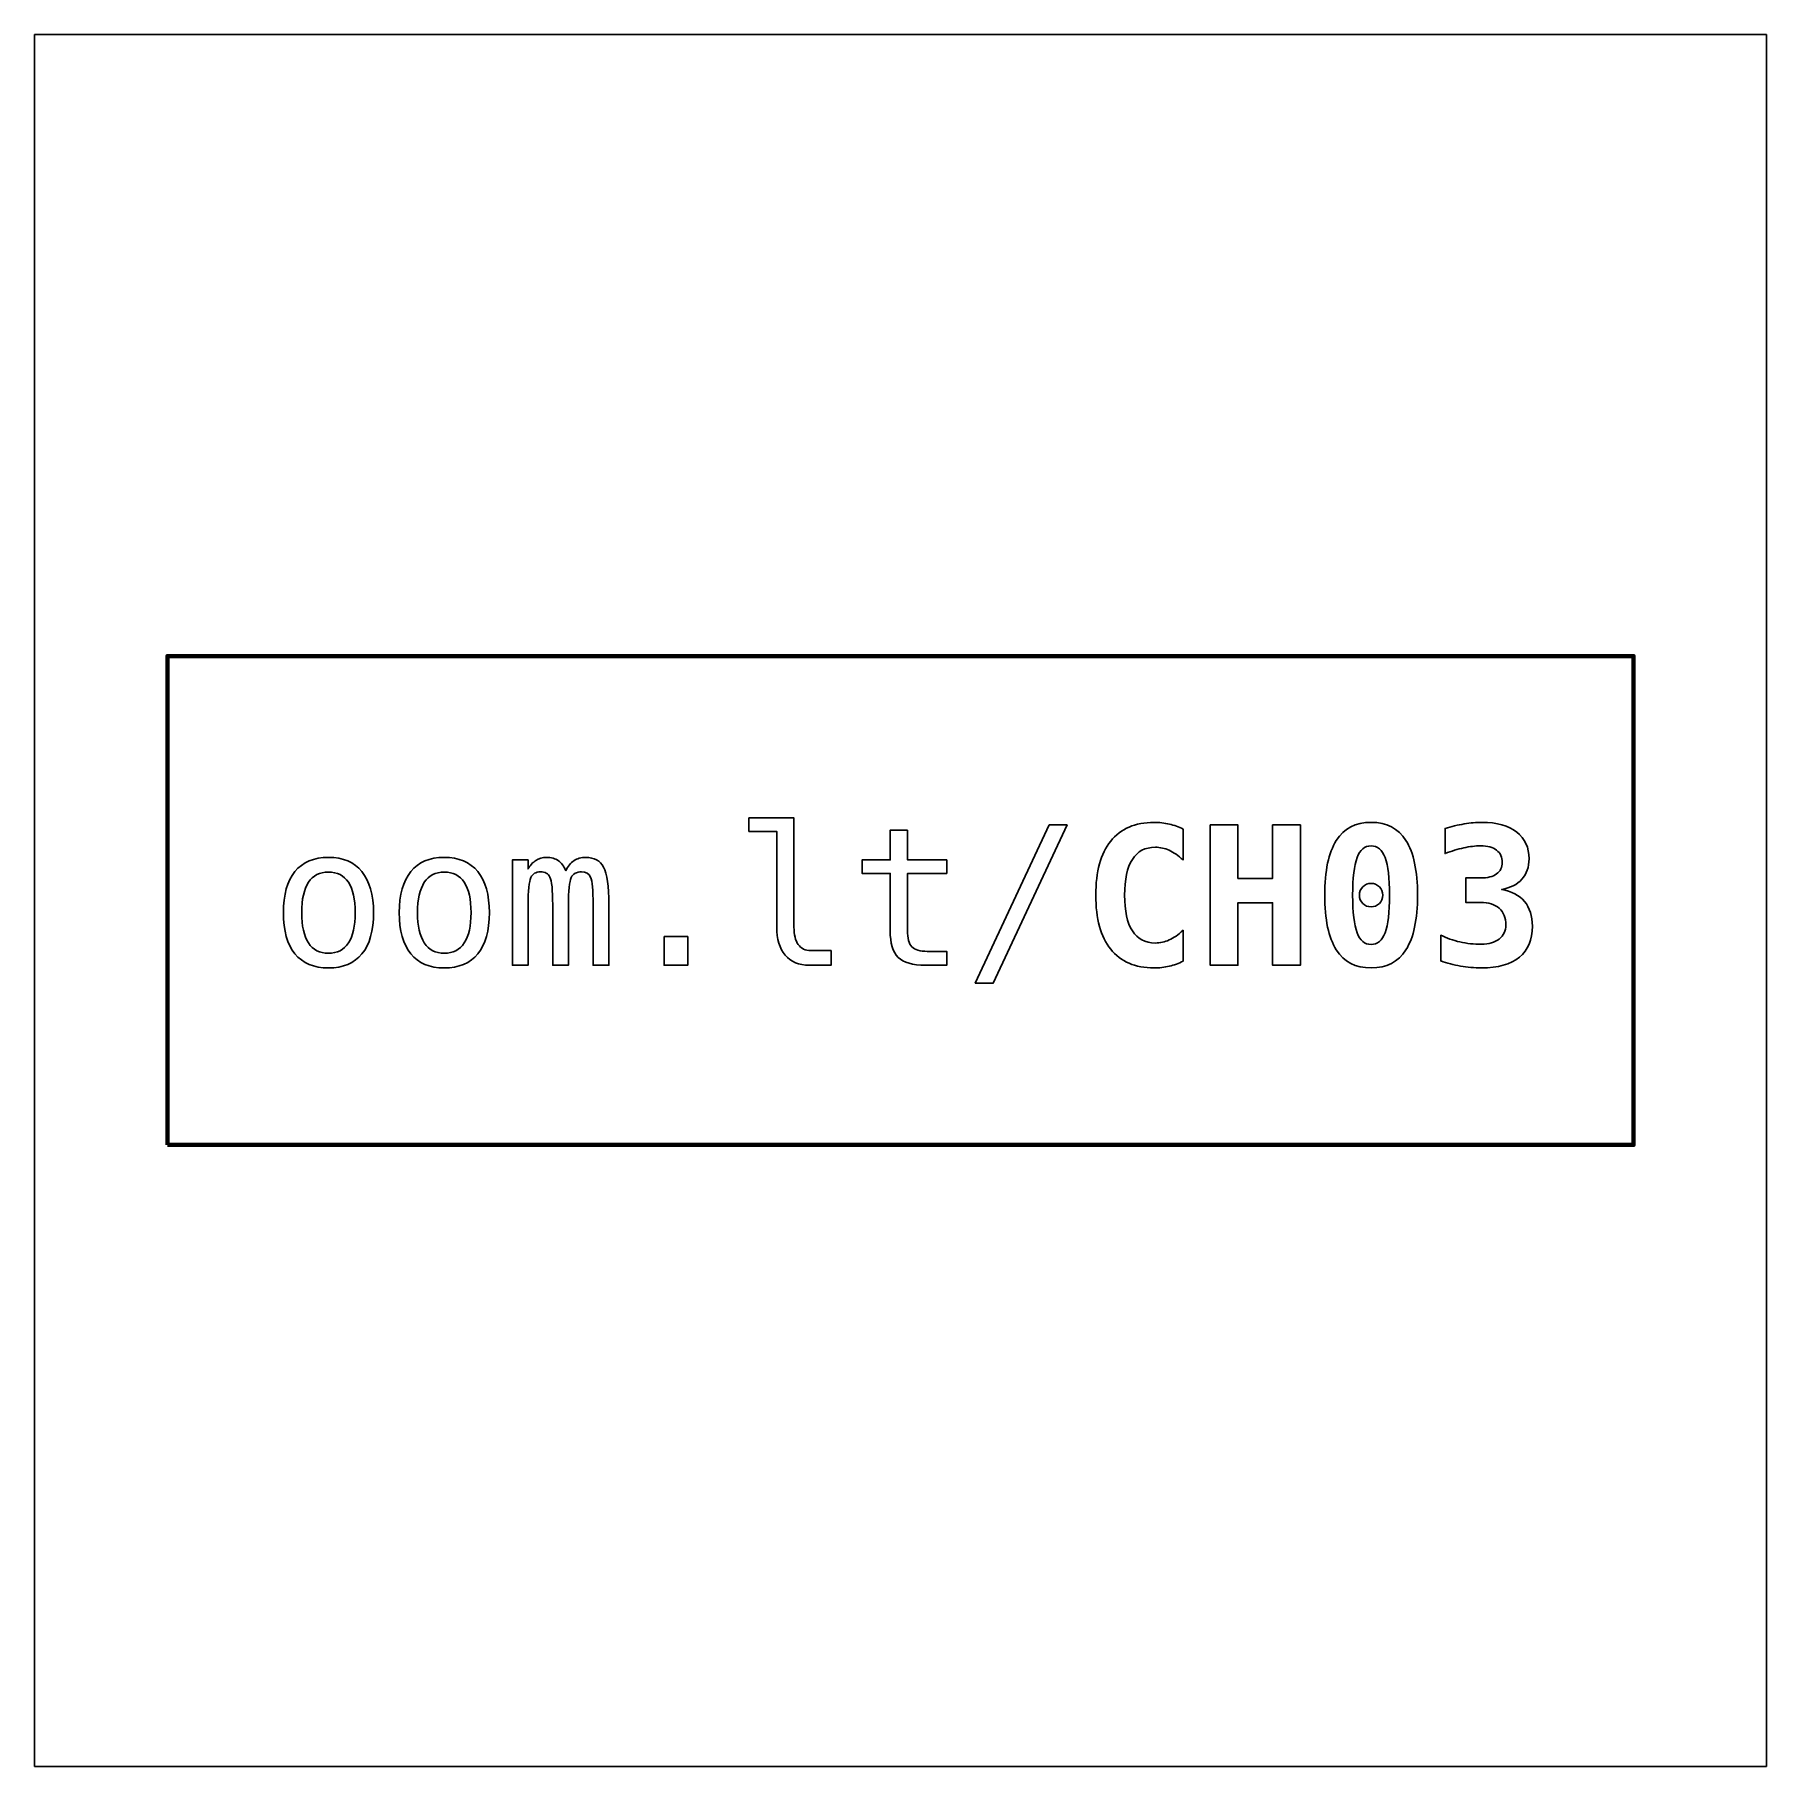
# Model space of a CAD drawing. Header units: centimetres. Extents: x -10.95 to -10.05, y -15.3 to -14.4.
import ezdxf

# ---------------------------------------------------------------- set-up
doc = ezdxf.new("R2010")
doc.units = ezdxf.units.CM
doc.header["$MEASUREMENT"] = 0
doc.layers.add('Layer 1', color=7, linetype='Continuous')

msp = doc.modelspace()

# ---------------------------------------------------------------- linework, layer by layer
at = {"layer": 'Layer 1', "color": 7}
msp.add_lwpolyline([(-10.95, -15.3), (-10.05, -15.3), (-10.05, -14.4), (-10.95, -14.4), (-10.95, -15.3)], close=True, dxfattribs=at)
at = {"layer": 'Layer 1', "color": 7, "lineweight": 100}
msp.add_lwpolyline([(-10.881, -14.977), (-10.119, -14.977), (-10.119, -14.723), (-10.881, -14.723), (-10.881, -14.977)], close=True, dxfattribs=at)
at = {"layer": 'Layer 1', "color": 250}
for points, knots in [([(-10.55536, -14.8638), (-10.55536, -14.86784), (-10.55462, -14.87087), (-10.55314, -14.87292), (-10.55314, -14.87292), (-10.55166, -14.87497), (-10.54947, -14.876), (-10.54657, -14.876), (-10.54657, -14.876), (-10.54657, -14.876), (-10.53607, -14.876), (-10.53607, -14.876), (-10.53607, -14.876), (-10.53607, -14.876), (-10.53607, -14.88362), (-10.53607, -14.88362), (-10.53607, -14.88362), (-10.53607, -14.88362), (-10.54744, -14.88362), (-10.54744, -14.88362), (-10.54744, -14.88362), (-10.55282, -14.88362), (-10.55697, -14.88189), (-10.55992, -14.87844), (-10.55992, -14.87844), (-10.56287, -14.87499), (-10.56434, -14.8701), (-10.56434, -14.8638), (-10.56434, -14.8638), (-10.56434, -14.8638), (-10.56434, -14.81413), (-10.56434, -14.81413), (-10.56434, -14.81413), (-10.56434, -14.81413), (-10.57874, -14.81413), (-10.57874, -14.81413), (-10.57874, -14.81413), (-10.57874, -14.81413), (-10.57874, -14.8071), (-10.57874, -14.8071), (-10.57874, -14.8071), (-10.57874, -14.8071), (-10.55536, -14.8071), (-10.55536, -14.8071), (-10.55536, -14.8071), (-10.55536, -14.8071), (-10.55536, -14.8638), (-10.55536, -14.8638)], [0, 0, 0, 0, 0.083333, 0.083333, 0.083333, 0.083333, 0.166667, 0.166667, 0.166667, 0.166667, 0.25, 0.25, 0.25, 0.25, 0.333333, 0.333333, 0.333333, 0.333333, 0.416667, 0.416667, 0.416667, 0.416667, 0.5, 0.5, 0.5, 0.5, 0.583333, 0.583333, 0.583333, 0.583333, 0.666667, 0.666667, 0.666667, 0.666667, 0.75, 0.75, 0.75, 0.75, 0.833333, 0.833333, 0.833333, 0.833333, 0.916667, 0.916667, 0.916667, 0.916667, 1, 1, 1, 1]), ([(-10.49636, -14.8134), (-10.49636, -14.8134), (-10.49636, -14.82893), (-10.49636, -14.82893), (-10.49636, -14.82893), (-10.49636, -14.82893), (-10.47594, -14.82893), (-10.47594, -14.82893), (-10.47594, -14.82893), (-10.47594, -14.82893), (-10.47594, -14.83592), (-10.47594, -14.83592), (-10.47594, -14.83592), (-10.47594, -14.83592), (-10.49636, -14.83592), (-10.49636, -14.83592), (-10.49636, -14.83592), (-10.49636, -14.83592), (-10.49636, -14.8656), (-10.49636, -14.8656), (-10.49636, -14.8656), (-10.49636, -14.86964), (-10.4956, -14.87245), (-10.49406, -14.87404), (-10.49406, -14.87404), (-10.49253, -14.87564), (-10.48986, -14.87644), (-10.48606, -14.87644), (-10.48606, -14.87644), (-10.48606, -14.87644), (-10.47594, -14.87644), (-10.47594, -14.87644), (-10.47594, -14.87644), (-10.47594, -14.87644), (-10.47594, -14.88362), (-10.47594, -14.88362), (-10.47594, -14.88362), (-10.47594, -14.88362), (-10.48693, -14.88362), (-10.48693, -14.88362), (-10.48693, -14.88362), (-10.49368, -14.88362), (-10.49843, -14.88227), (-10.5012, -14.87957), (-10.5012, -14.87957), (-10.50396, -14.87687), (-10.50535, -14.8722), (-10.50535, -14.8656), (-10.50535, -14.8656), (-10.50535, -14.8656), (-10.50535, -14.83592), (-10.50535, -14.83592), (-10.50535, -14.83592), (-10.50535, -14.83592), (-10.51995, -14.83592), (-10.51995, -14.83592), (-10.51995, -14.83592), (-10.51995, -14.83592), (-10.51995, -14.82893), (-10.51995, -14.82893), (-10.51995, -14.82893), (-10.51995, -14.82893), (-10.50535, -14.82893), (-10.50535, -14.82893), (-10.50535, -14.82893), (-10.50535, -14.82893), (-10.50535, -14.8134), (-10.50535, -14.8134), (-10.50535, -14.8134), (-10.50535, -14.8134), (-10.49636, -14.8134), (-10.49636, -14.8134)], [0, 0, 0, 0, 0.055556, 0.055556, 0.055556, 0.055556, 0.111111, 0.111111, 0.111111, 0.111111, 0.166667, 0.166667, 0.166667, 0.166667, 0.222222, 0.222222, 0.222222, 0.222222, 0.277778, 0.277778, 0.277778, 0.277778, 0.333333, 0.333333, 0.333333, 0.333333, 0.388889, 0.388889, 0.388889, 0.388889, 0.444444, 0.444444, 0.444444, 0.444444, 0.5, 0.5, 0.5, 0.5, 0.555556, 0.555556, 0.555556, 0.555556, 0.611111, 0.611111, 0.611111, 0.611111, 0.666667, 0.666667, 0.666667, 0.666667, 0.722222, 0.722222, 0.722222, 0.722222, 0.777778, 0.777778, 0.777778, 0.777778, 0.833333, 0.833333, 0.833333, 0.833333, 0.888889, 0.888889, 0.888889, 0.888889, 0.944444, 0.944444, 0.944444, 0.944444, 1, 1, 1, 1]), ([(-10.42272, -14.81071), (-10.42272, -14.81071), (-10.41343, -14.81071), (-10.41343, -14.81071), (-10.41343, -14.81071), (-10.41343, -14.81071), (-10.45182, -14.8929), (-10.45182, -14.8929), (-10.45182, -14.8929), (-10.45182, -14.8929), (-10.46116, -14.8929), (-10.46116, -14.8929), (-10.46116, -14.8929), (-10.46116, -14.8929), (-10.42272, -14.81071), (-10.42272, -14.81071)], [0, 0, 0, 0, 0.25, 0.25, 0.25, 0.25, 0.5, 0.5, 0.5, 0.5, 0.75, 0.75, 0.75, 0.75, 1, 1, 1, 1]), ([(-10.35314, -14.88152), (-10.35542, -14.88269), (-10.35781, -14.88357), (-10.36033, -14.88415), (-10.36033, -14.88415), (-10.36283, -14.88474), (-10.36546, -14.88504), (-10.36823, -14.88504), (-10.36823, -14.88504), (-10.37806, -14.88504), (-10.38558, -14.8818), (-10.39075, -14.87532), (-10.39075, -14.87532), (-10.39593, -14.86884), (-10.39851, -14.85948), (-10.39851, -14.84723), (-10.39851, -14.84723), (-10.39851, -14.83497), (-10.39593, -14.8256), (-10.39075, -14.81911), (-10.39075, -14.81911), (-10.38558, -14.81263), (-10.37806, -14.8094), (-10.36823, -14.8094), (-10.36823, -14.8094), (-10.36546, -14.8094), (-10.36281, -14.8097), (-10.36028, -14.81028), (-10.36028, -14.81028), (-10.35773, -14.81086), (-10.35536, -14.81175), (-10.35314, -14.81291), (-10.35314, -14.81291), (-10.35314, -14.81291), (-10.35314, -14.82893), (-10.35314, -14.82893), (-10.35314, -14.82893), (-10.35561, -14.82665), (-10.35803, -14.82498), (-10.36034, -14.82391), (-10.36034, -14.82391), (-10.36268, -14.82286), (-10.36508, -14.82233), (-10.36756, -14.82233), (-10.36756, -14.82233), (-10.37283, -14.82233), (-10.37681, -14.82443), (-10.37949, -14.82861), (-10.37949, -14.82861), (-10.38218, -14.8328), (-10.38353, -14.839), (-10.38353, -14.84723), (-10.38353, -14.84723), (-10.38353, -14.85545), (-10.38218, -14.86163), (-10.37949, -14.86582), (-10.37949, -14.86582), (-10.37681, -14.87), (-10.37283, -14.8721), (-10.36756, -14.8721), (-10.36756, -14.8721), (-10.36508, -14.8721), (-10.36268, -14.87157), (-10.36034, -14.87052), (-10.36034, -14.87052), (-10.35803, -14.86945), (-10.35561, -14.86779), (-10.35314, -14.8655), (-10.35314, -14.8655), (-10.35314, -14.8655), (-10.35314, -14.88152), (-10.35314, -14.88152)], [0, 0, 0, 0, 0.055556, 0.055556, 0.055556, 0.055556, 0.111111, 0.111111, 0.111111, 0.111111, 0.166667, 0.166667, 0.166667, 0.166667, 0.222222, 0.222222, 0.222222, 0.222222, 0.277778, 0.277778, 0.277778, 0.277778, 0.333333, 0.333333, 0.333333, 0.333333, 0.388889, 0.388889, 0.388889, 0.388889, 0.444444, 0.444444, 0.444444, 0.444444, 0.5, 0.5, 0.5, 0.5, 0.555556, 0.555556, 0.555556, 0.555556, 0.611111, 0.611111, 0.611111, 0.611111, 0.666667, 0.666667, 0.666667, 0.666667, 0.722222, 0.722222, 0.722222, 0.722222, 0.777778, 0.777778, 0.777778, 0.777778, 0.833333, 0.833333, 0.833333, 0.833333, 0.888889, 0.888889, 0.888889, 0.888889, 0.944444, 0.944444, 0.944444, 0.944444, 1, 1, 1, 1]), ([(-10.33904, -14.81071), (-10.33904, -14.81071), (-10.32463, -14.81071), (-10.32463, -14.81071), (-10.32463, -14.81071), (-10.32463, -14.81071), (-10.32463, -14.8385), (-10.32463, -14.8385), (-10.32463, -14.8385), (-10.32463, -14.8385), (-10.3066, -14.8385), (-10.3066, -14.8385), (-10.3066, -14.8385), (-10.3066, -14.8385), (-10.3066, -14.81071), (-10.3066, -14.81071), (-10.3066, -14.81071), (-10.3066, -14.81071), (-10.2922, -14.81071), (-10.2922, -14.81071), (-10.2922, -14.81071), (-10.2922, -14.81071), (-10.2922, -14.88362), (-10.2922, -14.88362), (-10.2922, -14.88362), (-10.2922, -14.88362), (-10.3066, -14.88362), (-10.3066, -14.88362), (-10.3066, -14.88362), (-10.3066, -14.88362), (-10.3066, -14.8512), (-10.3066, -14.8512), (-10.3066, -14.8512), (-10.3066, -14.8512), (-10.32463, -14.8512), (-10.32463, -14.8512), (-10.32463, -14.8512), (-10.32463, -14.8512), (-10.32463, -14.88362), (-10.32463, -14.88362), (-10.32463, -14.88362), (-10.32463, -14.88362), (-10.33904, -14.88362), (-10.33904, -14.88362), (-10.33904, -14.88362), (-10.33904, -14.88362), (-10.33904, -14.81071), (-10.33904, -14.81071)], [0, 0, 0, 0, 0.083333, 0.083333, 0.083333, 0.083333, 0.166667, 0.166667, 0.166667, 0.166667, 0.25, 0.25, 0.25, 0.25, 0.333333, 0.333333, 0.333333, 0.333333, 0.416667, 0.416667, 0.416667, 0.416667, 0.5, 0.5, 0.5, 0.5, 0.583333, 0.583333, 0.583333, 0.583333, 0.666667, 0.666667, 0.666667, 0.666667, 0.75, 0.75, 0.75, 0.75, 0.833333, 0.833333, 0.833333, 0.833333, 0.916667, 0.916667, 0.916667, 0.916667, 1, 1, 1, 1]), ([(-10.27951, -14.84723), (-10.27951, -14.83462), (-10.27751, -14.82515), (-10.27351, -14.81885), (-10.27351, -14.81885), (-10.26949, -14.81255), (-10.26347, -14.8094), (-10.25542, -14.8094), (-10.25542, -14.8094), (-10.24736, -14.8094), (-10.24132, -14.81253), (-10.23731, -14.81881), (-10.23731, -14.81881), (-10.2333, -14.8251), (-10.2313, -14.83458), (-10.2313, -14.84723), (-10.2313, -14.84723), (-10.2313, -14.85987), (-10.2333, -14.86934), (-10.23731, -14.87562), (-10.23731, -14.87562), (-10.24132, -14.8819), (-10.24736, -14.88504), (-10.25542, -14.88504), (-10.25542, -14.88504), (-10.26347, -14.88504), (-10.26949, -14.88189), (-10.27351, -14.87559), (-10.27351, -14.87559), (-10.27751, -14.86929), (-10.27951, -14.85983), (-10.27951, -14.84723)], [0, 0, 0, 0, 0.125, 0.125, 0.125, 0.125, 0.25, 0.25, 0.25, 0.25, 0.375, 0.375, 0.375, 0.375, 0.5, 0.5, 0.5, 0.5, 0.625, 0.625, 0.625, 0.625, 0.75, 0.75, 0.75, 0.75, 0.875, 0.875, 0.875, 0.875, 1, 1, 1, 1]), ([(-10.1985, -14.851), (-10.1985, -14.851), (-10.20621, -14.851), (-10.20621, -14.851), (-10.20621, -14.851), (-10.20621, -14.851), (-10.20621, -14.8383), (-10.20621, -14.8383), (-10.20621, -14.8383), (-10.20621, -14.8383), (-10.1985, -14.8383), (-10.1985, -14.8383), (-10.1985, -14.8383), (-10.19493, -14.8383), (-10.19215, -14.8376), (-10.19018, -14.83618), (-10.19018, -14.83618), (-10.18821, -14.83477), (-10.18723, -14.83276), (-10.18723, -14.8302), (-10.18723, -14.8302), (-10.18723, -14.8275), (-10.18821, -14.82538), (-10.19018, -14.82386), (-10.19018, -14.82386), (-10.19215, -14.82235), (-10.19493, -14.8216), (-10.1985, -14.8216), (-10.1985, -14.8216), (-10.20123, -14.8216), (-10.20416, -14.82195), (-10.20728, -14.82263), (-10.20728, -14.82263), (-10.21042, -14.82331), (-10.21365, -14.82431), (-10.217, -14.82561), (-10.217, -14.82561), (-10.217, -14.82561), (-10.217, -14.81253), (-10.217, -14.81253), (-10.217, -14.81253), (-10.21365, -14.81151), (-10.21035, -14.81075), (-10.2071, -14.8102), (-10.2071, -14.8102), (-10.20383, -14.80966), (-10.20071, -14.8094), (-10.19771, -14.8094), (-10.19771, -14.8094), (-10.19003, -14.8094), (-10.18405, -14.81108), (-10.17976, -14.81443), (-10.17976, -14.81443), (-10.17546, -14.81778), (-10.17331, -14.8224), (-10.17331, -14.8283), (-10.17331, -14.8283), (-10.17331, -14.83261), (-10.17454, -14.83617), (-10.17703, -14.83892), (-10.17703, -14.83892), (-10.1795, -14.84167), (-10.18303, -14.84347), (-10.18761, -14.8443), (-10.18761, -14.8443), (-10.18241, -14.84522), (-10.17843, -14.8473), (-10.1757, -14.85053), (-10.1757, -14.85053), (-10.17296, -14.85377), (-10.17159, -14.85803), (-10.17159, -14.8633), (-10.17159, -14.8633), (-10.17159, -14.87037), (-10.17386, -14.87575), (-10.17838, -14.87947), (-10.17838, -14.87947), (-10.18291, -14.88319), (-10.18948, -14.88504), (-10.19811, -14.88504), (-10.19811, -14.88504), (-10.20178, -14.88504), (-10.2054, -14.88472), (-10.20897, -14.8841), (-10.20897, -14.8841), (-10.21253, -14.88349), (-10.21595, -14.88259), (-10.2192, -14.88142), (-10.2192, -14.88142), (-10.2192, -14.88142), (-10.2192, -14.86804), (-10.2192, -14.86804), (-10.2192, -14.86804), (-10.21613, -14.86957), (-10.21283, -14.87074), (-10.20928, -14.87154), (-10.20928, -14.87154), (-10.20575, -14.87234), (-10.20201, -14.87274), (-10.19811, -14.87274), (-10.19811, -14.87274), (-10.1942, -14.87274), (-10.19111, -14.87184), (-10.18883, -14.87002), (-10.18883, -14.87002), (-10.18655, -14.86822), (-10.18541, -14.86578), (-10.18541, -14.86272), (-10.18541, -14.86272), (-10.18541, -14.85898), (-10.18655, -14.85608), (-10.18883, -14.85405), (-10.18883, -14.85405), (-10.19111, -14.85202), (-10.19433, -14.851), (-10.1985, -14.851)], [0, 0, 0, 0, 0.034483, 0.034483, 0.034483, 0.034483, 0.068966, 0.068966, 0.068966, 0.068966, 0.103448, 0.103448, 0.103448, 0.103448, 0.137931, 0.137931, 0.137931, 0.137931, 0.172414, 0.172414, 0.172414, 0.172414, 0.206897, 0.206897, 0.206897, 0.206897, 0.241379, 0.241379, 0.241379, 0.241379, 0.275862, 0.275862, 0.275862, 0.275862, 0.310345, 0.310345, 0.310345, 0.310345, 0.344828, 0.344828, 0.344828, 0.344828, 0.37931, 0.37931, 0.37931, 0.37931, 0.413793, 0.413793, 0.413793, 0.413793, 0.448276, 0.448276, 0.448276, 0.448276, 0.482759, 0.482759, 0.482759, 0.482759, 0.517241, 0.517241, 0.517241, 0.517241, 0.551724, 0.551724, 0.551724, 0.551724, 0.586207, 0.586207, 0.586207, 0.586207, 0.62069, 0.62069, 0.62069, 0.62069, 0.655172, 0.655172, 0.655172, 0.655172, 0.689655, 0.689655, 0.689655, 0.689655, 0.724138, 0.724138, 0.724138, 0.724138, 0.758621, 0.758621, 0.758621, 0.758621, 0.793103, 0.793103, 0.793103, 0.793103, 0.827586, 0.827586, 0.827586, 0.827586, 0.862069, 0.862069, 0.862069, 0.862069, 0.896552, 0.896552, 0.896552, 0.896552, 0.931034, 0.931034, 0.931034, 0.931034, 0.965517, 0.965517, 0.965517, 0.965517, 1, 1, 1, 1]), ([(-10.25542, -14.8216), (-10.25876, -14.8216), (-10.26117, -14.82363), (-10.26271, -14.8277), (-10.26271, -14.8277), (-10.26424, -14.83178), (-10.26501, -14.83828), (-10.26501, -14.84723), (-10.26501, -14.84723), (-10.26501, -14.85617), (-10.26424, -14.86265), (-10.26271, -14.86673), (-10.26271, -14.86673), (-10.26117, -14.8708), (-10.25876, -14.87284), (-10.25542, -14.87284), (-10.25542, -14.87284), (-10.25207, -14.87284), (-10.24964, -14.8708), (-10.24811, -14.86673), (-10.24811, -14.86673), (-10.24657, -14.86265), (-10.24581, -14.85617), (-10.24581, -14.84723), (-10.24581, -14.84723), (-10.24581, -14.83828), (-10.24657, -14.83178), (-10.24811, -14.8277), (-10.24811, -14.8277), (-10.24964, -14.82363), (-10.25207, -14.8216), (-10.25542, -14.8216)], [0, 0, 0, 0, 0.125, 0.125, 0.125, 0.125, 0.25, 0.25, 0.25, 0.25, 0.375, 0.375, 0.375, 0.375, 0.5, 0.5, 0.5, 0.5, 0.625, 0.625, 0.625, 0.625, 0.75, 0.75, 0.75, 0.75, 0.875, 0.875, 0.875, 0.875, 1, 1, 1, 1]), ([(-10.79731, -14.82761), (-10.78973, -14.82761), (-10.78393, -14.83006), (-10.77991, -14.83498), (-10.77991, -14.83498), (-10.77589, -14.8399), (-10.77388, -14.84702), (-10.77388, -14.85632), (-10.77388, -14.85632), (-10.77388, -14.86567), (-10.77588, -14.87279), (-10.77988, -14.87769), (-10.77988, -14.87769), (-10.7839, -14.88259), (-10.7897, -14.88504), (-10.79731, -14.88504), (-10.79731, -14.88504), (-10.80491, -14.88504), (-10.8107, -14.88259), (-10.81472, -14.87769), (-10.81472, -14.87769), (-10.81872, -14.87279), (-10.82072, -14.86567), (-10.82072, -14.85632), (-10.82072, -14.85632), (-10.82072, -14.84702), (-10.81872, -14.8399), (-10.81472, -14.83498), (-10.81472, -14.83498), (-10.8107, -14.83006), (-10.80491, -14.82761), (-10.79731, -14.82761)], [0, 0, 0, 0, 0.125, 0.125, 0.125, 0.125, 0.25, 0.25, 0.25, 0.25, 0.375, 0.375, 0.375, 0.375, 0.5, 0.5, 0.5, 0.5, 0.625, 0.625, 0.625, 0.625, 0.75, 0.75, 0.75, 0.75, 0.875, 0.875, 0.875, 0.875, 1, 1, 1, 1]), ([(-10.7371, -14.82761), (-10.72952, -14.82761), (-10.72372, -14.83006), (-10.7197, -14.83498), (-10.7197, -14.83498), (-10.71568, -14.8399), (-10.71367, -14.84702), (-10.71367, -14.85632), (-10.71367, -14.85632), (-10.71367, -14.86567), (-10.71567, -14.87279), (-10.71967, -14.87769), (-10.71967, -14.87769), (-10.72369, -14.88259), (-10.72949, -14.88504), (-10.7371, -14.88504), (-10.7371, -14.88504), (-10.7447, -14.88504), (-10.75049, -14.88259), (-10.75451, -14.87769), (-10.75451, -14.87769), (-10.75851, -14.87279), (-10.76051, -14.86567), (-10.76051, -14.85632), (-10.76051, -14.85632), (-10.76051, -14.84702), (-10.75851, -14.8399), (-10.75451, -14.83498), (-10.75451, -14.83498), (-10.75049, -14.83006), (-10.7447, -14.82761), (-10.7371, -14.82761)], [0, 0, 0, 0, 0.125, 0.125, 0.125, 0.125, 0.25, 0.25, 0.25, 0.25, 0.375, 0.375, 0.375, 0.375, 0.5, 0.5, 0.5, 0.5, 0.625, 0.625, 0.625, 0.625, 0.75, 0.75, 0.75, 0.75, 0.875, 0.875, 0.875, 0.875, 1, 1, 1, 1]), ([(-10.67398, -14.8345), (-10.67288, -14.83215), (-10.67146, -14.83041), (-10.66974, -14.8293), (-10.66974, -14.8293), (-10.66804, -14.82818), (-10.66598, -14.82761), (-10.66358, -14.82761), (-10.66358, -14.82761), (-10.65918, -14.82761), (-10.65607, -14.82931), (-10.65427, -14.83271), (-10.65427, -14.83271), (-10.65246, -14.83612), (-10.65156, -14.84252), (-10.65156, -14.85193), (-10.65156, -14.85193), (-10.65156, -14.85193), (-10.65156, -14.88362), (-10.65156, -14.88362), (-10.65156, -14.88362), (-10.65156, -14.88362), (-10.65976, -14.88362), (-10.65976, -14.88362), (-10.65976, -14.88362), (-10.65976, -14.88362), (-10.65976, -14.85232), (-10.65976, -14.85232), (-10.65976, -14.85232), (-10.65976, -14.8446), (-10.66019, -14.83982), (-10.66106, -14.83793), (-10.66106, -14.83793), (-10.66191, -14.83607), (-10.66349, -14.83513), (-10.66578, -14.83513), (-10.66578, -14.83513), (-10.66838, -14.83513), (-10.67016, -14.83613), (-10.67113, -14.83813), (-10.67113, -14.83813), (-10.67208, -14.84013), (-10.67256, -14.84487), (-10.67256, -14.85232), (-10.67256, -14.85232), (-10.67256, -14.85232), (-10.67256, -14.88362), (-10.67256, -14.88362), (-10.67256, -14.88362), (-10.67256, -14.88362), (-10.68076, -14.88362), (-10.68076, -14.88362), (-10.68076, -14.88362), (-10.68076, -14.88362), (-10.68076, -14.85232), (-10.68076, -14.85232), (-10.68076, -14.85232), (-10.68076, -14.8445), (-10.68123, -14.83968), (-10.68216, -14.83787), (-10.68216, -14.83787), (-10.68308, -14.83605), (-10.68474, -14.83513), (-10.68716, -14.83513), (-10.68716, -14.83513), (-10.68954, -14.83513), (-10.6912, -14.83613), (-10.69211, -14.83813), (-10.69211, -14.83813), (-10.69305, -14.84013), (-10.69351, -14.84487), (-10.69351, -14.85232), (-10.69351, -14.85232), (-10.69351, -14.85232), (-10.69351, -14.88362), (-10.69351, -14.88362), (-10.69351, -14.88362), (-10.69351, -14.88362), (-10.70166, -14.88362), (-10.70166, -14.88362), (-10.70166, -14.88362), (-10.70166, -14.88362), (-10.70166, -14.82893), (-10.70166, -14.82893), (-10.70166, -14.82893), (-10.70166, -14.82893), (-10.69351, -14.82893), (-10.69351, -14.82893), (-10.69351, -14.82893), (-10.69351, -14.82893), (-10.69351, -14.83361), (-10.69351, -14.83361), (-10.69351, -14.83361), (-10.69245, -14.83166), (-10.6911, -14.83018), (-10.68948, -14.82915), (-10.68948, -14.82915), (-10.68788, -14.82813), (-10.68604, -14.82761), (-10.68399, -14.82761), (-10.68399, -14.82761), (-10.68151, -14.82761), (-10.67946, -14.82818), (-10.67781, -14.82931), (-10.67781, -14.82931), (-10.67616, -14.83046), (-10.67489, -14.83218), (-10.67398, -14.8345)], [0, 0, 0, 0, 0.037037, 0.037037, 0.037037, 0.037037, 0.074074, 0.074074, 0.074074, 0.074074, 0.111111, 0.111111, 0.111111, 0.111111, 0.148148, 0.148148, 0.148148, 0.148148, 0.185185, 0.185185, 0.185185, 0.185185, 0.222222, 0.222222, 0.222222, 0.222222, 0.259259, 0.259259, 0.259259, 0.259259, 0.296296, 0.296296, 0.296296, 0.296296, 0.333333, 0.333333, 0.333333, 0.333333, 0.37037, 0.37037, 0.37037, 0.37037, 0.407407, 0.407407, 0.407407, 0.407407, 0.444444, 0.444444, 0.444444, 0.444444, 0.481481, 0.481481, 0.481481, 0.481481, 0.518519, 0.518519, 0.518519, 0.518519, 0.555556, 0.555556, 0.555556, 0.555556, 0.592593, 0.592593, 0.592593, 0.592593, 0.62963, 0.62963, 0.62963, 0.62963, 0.666667, 0.666667, 0.666667, 0.666667, 0.703704, 0.703704, 0.703704, 0.703704, 0.740741, 0.740741, 0.740741, 0.740741, 0.777778, 0.777778, 0.777778, 0.777778, 0.814815, 0.814815, 0.814815, 0.814815, 0.851852, 0.851852, 0.851852, 0.851852, 0.888889, 0.888889, 0.888889, 0.888889, 0.925926, 0.925926, 0.925926, 0.925926, 0.962963, 0.962963, 0.962963, 0.962963, 1, 1, 1, 1]), ([(-10.79731, -14.83523), (-10.80188, -14.83523), (-10.80533, -14.837), (-10.80768, -14.84055), (-10.80768, -14.84055), (-10.81003, -14.8441), (-10.8112, -14.84937), (-10.8112, -14.85632), (-10.8112, -14.85632), (-10.8112, -14.86325), (-10.81003, -14.8685), (-10.80768, -14.87207), (-10.80768, -14.87207), (-10.80533, -14.87564), (-10.80188, -14.87742), (-10.79731, -14.87742), (-10.79731, -14.87742), (-10.79273, -14.87742), (-10.78926, -14.87564), (-10.78691, -14.87207), (-10.78691, -14.87207), (-10.78456, -14.8685), (-10.7834, -14.86325), (-10.7834, -14.85632), (-10.7834, -14.85632), (-10.7834, -14.84937), (-10.78456, -14.8441), (-10.78691, -14.84055), (-10.78691, -14.84055), (-10.78926, -14.837), (-10.79273, -14.83523), (-10.79731, -14.83523)], [0, 0, 0, 0, 0.125, 0.125, 0.125, 0.125, 0.25, 0.25, 0.25, 0.25, 0.375, 0.375, 0.375, 0.375, 0.5, 0.5, 0.5, 0.5, 0.625, 0.625, 0.625, 0.625, 0.75, 0.75, 0.75, 0.75, 0.875, 0.875, 0.875, 0.875, 1, 1, 1, 1]), ([(-10.7371, -14.83523), (-10.74167, -14.83523), (-10.74512, -14.837), (-10.74747, -14.84055), (-10.74747, -14.84055), (-10.74982, -14.8441), (-10.75099, -14.84937), (-10.75099, -14.85632), (-10.75099, -14.85632), (-10.75099, -14.86325), (-10.74982, -14.8685), (-10.74747, -14.87207), (-10.74747, -14.87207), (-10.74512, -14.87564), (-10.74167, -14.87742), (-10.7371, -14.87742), (-10.7371, -14.87742), (-10.73252, -14.87742), (-10.72905, -14.87564), (-10.7267, -14.87207), (-10.7267, -14.87207), (-10.72435, -14.8685), (-10.72319, -14.86325), (-10.72319, -14.85632), (-10.72319, -14.85632), (-10.72319, -14.84937), (-10.72435, -14.8441), (-10.7267, -14.84055), (-10.7267, -14.84055), (-10.72905, -14.837), (-10.73252, -14.83523), (-10.7371, -14.83523)], [0, 0, 0, 0, 0.125, 0.125, 0.125, 0.125, 0.25, 0.25, 0.25, 0.25, 0.375, 0.375, 0.375, 0.375, 0.5, 0.5, 0.5, 0.5, 0.625, 0.625, 0.625, 0.625, 0.75, 0.75, 0.75, 0.75, 0.875, 0.875, 0.875, 0.875, 1, 1, 1, 1]), ([(-10.26149, -14.84723), (-10.26149, -14.84552), (-10.26091, -14.84407), (-10.25972, -14.8429), (-10.25972, -14.8429), (-10.25856, -14.84172), (-10.25712, -14.84113), (-10.25542, -14.84113), (-10.25542, -14.84113), (-10.25371, -14.84113), (-10.25226, -14.84172), (-10.25109, -14.8429), (-10.25109, -14.8429), (-10.24991, -14.84407), (-10.24932, -14.84552), (-10.24932, -14.84723), (-10.24932, -14.84723), (-10.24932, -14.84893), (-10.24991, -14.85037), (-10.25109, -14.85153), (-10.25109, -14.85153), (-10.25226, -14.85272), (-10.25371, -14.8533), (-10.25542, -14.8533), (-10.25542, -14.8533), (-10.25712, -14.8533), (-10.25856, -14.85272), (-10.25972, -14.85157), (-10.25972, -14.85157), (-10.26091, -14.85042), (-10.26149, -14.84897), (-10.26149, -14.84723)], [0, 0, 0, 0, 0.125, 0.125, 0.125, 0.125, 0.25, 0.25, 0.25, 0.25, 0.375, 0.375, 0.375, 0.375, 0.5, 0.5, 0.5, 0.5, 0.625, 0.625, 0.625, 0.625, 0.75, 0.75, 0.75, 0.75, 0.875, 0.875, 0.875, 0.875, 1, 1, 1, 1]), ([(-10.62288, -14.86872), (-10.62288, -14.86872), (-10.61058, -14.86872), (-10.61058, -14.86872), (-10.61058, -14.86872), (-10.61058, -14.86872), (-10.61058, -14.88362), (-10.61058, -14.88362), (-10.61058, -14.88362), (-10.61058, -14.88362), (-10.62288, -14.88362), (-10.62288, -14.88362), (-10.62288, -14.88362), (-10.62288, -14.88362), (-10.62288, -14.86872), (-10.62288, -14.86872)], [0, 0, 0, 0, 0.25, 0.25, 0.25, 0.25, 0.5, 0.5, 0.5, 0.5, 0.75, 0.75, 0.75, 0.75, 1, 1, 1, 1])]:
    msp.add_open_spline(points, degree=3, knots=knots, dxfattribs=at)

doc.saveas('drawing.dxf')
